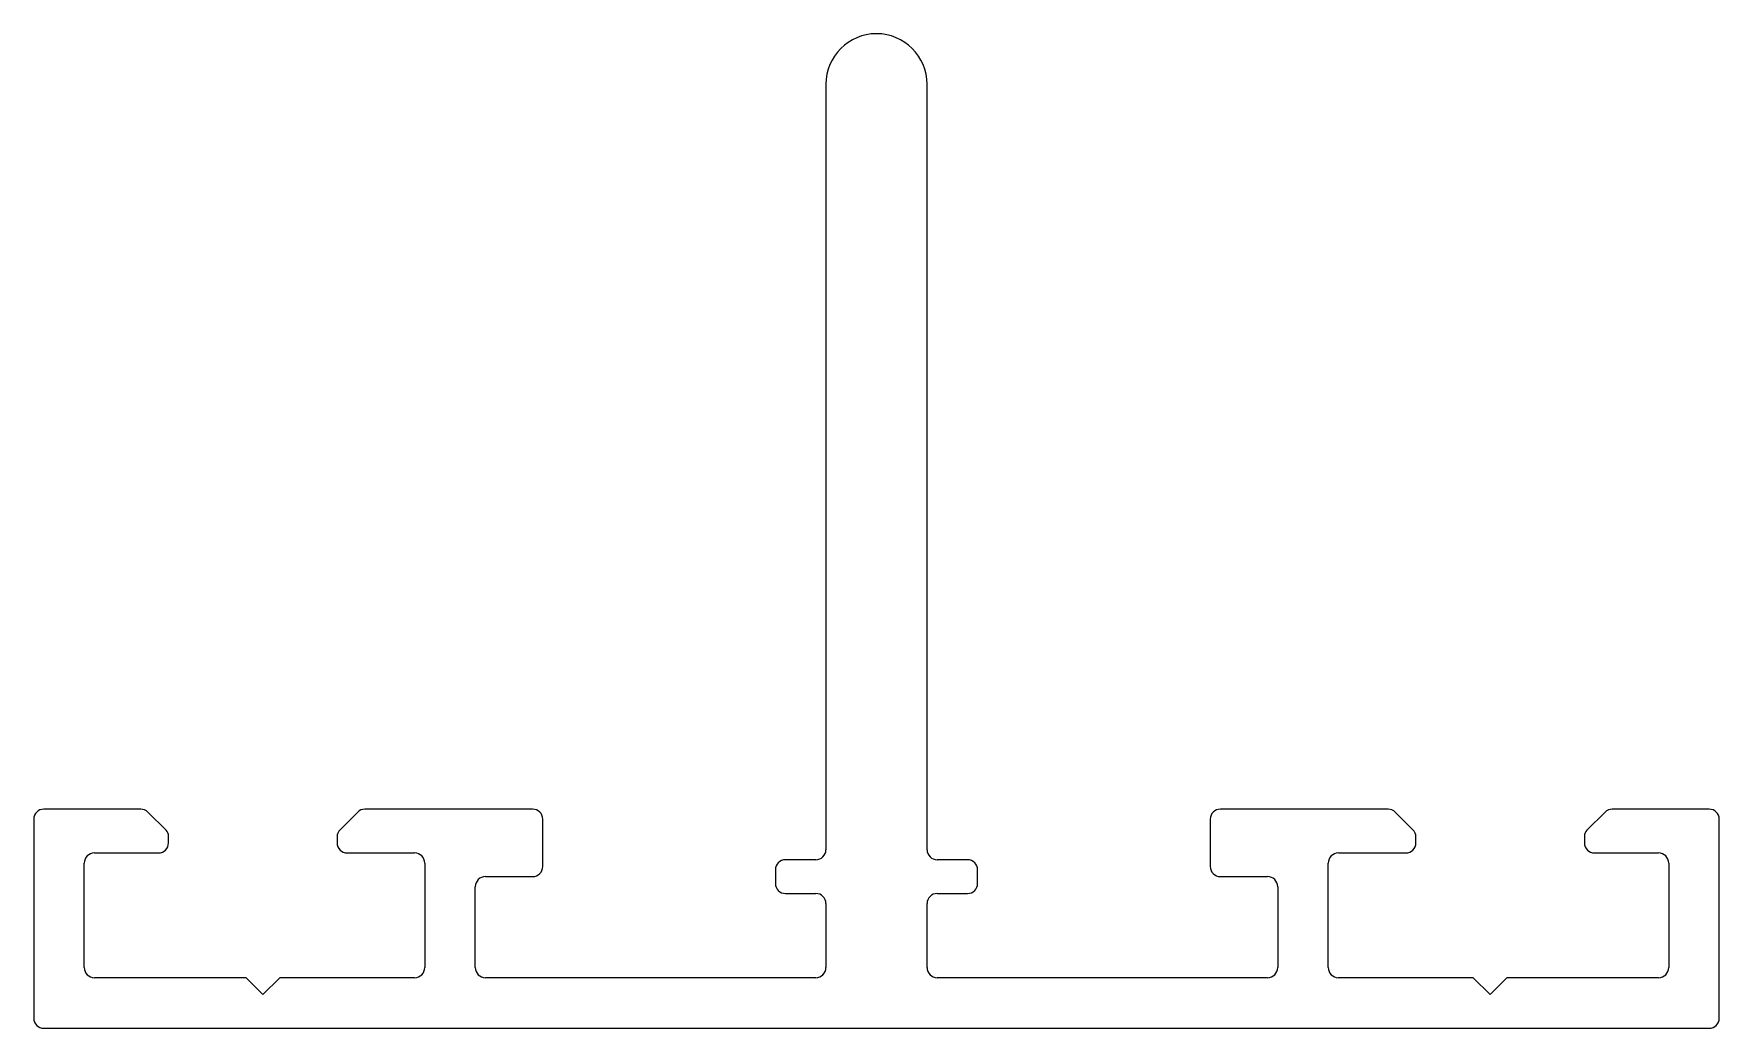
# Model space of a CAD drawing. Extents: x 849.9 to 899.9, y 455.4 to 484.9.
import ezdxf

# ---------------------------------------------------------------- set-up
doc = ezdxf.new("R2010")
doc.units = 0
doc.layers.get('0').update_dxf_attribs({"linetype": 'CONTINUOUS'})

msp = doc.modelspace()

# ---------------------------------------------------------------- linework, layer by layer
at = {"color": 0}
for p, q in [((873.369, 483.388), (873.369, 460.686)), ((876.369, 460.686), (876.369, 483.388)), ((849.869, 461.588), (849.869, 455.688)), ((853.044, 461.888), (850.169, 461.888)), ((853.795, 461.262), (853.256, 461.8)), ((859.48, 461.8), (858.956, 461.276)), ((864.669, 461.888), (859.692, 461.888)), ((864.969, 460.188), (864.969, 461.588)), ((884.769, 461.588), (884.769, 460.188)), ((890.045, 461.888), (885.069, 461.888)), ((890.781, 461.276), (890.257, 461.8)), ((896.481, 461.8), (895.942, 461.262)), ((899.569, 461.888), (896.693, 461.888)), ((899.869, 455.688), (899.869, 461.588)), ((853.868, 460.888), (853.868, 461.085)), ((858.868, 461.064), (858.868, 460.888)), ((890.869, 460.888), (890.869, 461.064)), ((895.869, 461.085), (895.869, 460.888)), ((851.668, 460.588), (853.568, 460.588)), ((859.168, 460.588), (861.169, 460.588)), ((888.569, 460.588), (890.569, 460.588)), ((896.169, 460.588), (898.069, 460.588)), ((851.368, 457.188), (851.368, 460.288)), ((861.469, 460.288), (861.469, 457.188)), ((871.869, 460.086), (871.869, 459.686)), ((873.069, 460.386), (872.169, 460.386)), ((877.569, 460.386), (876.669, 460.386)), ((877.869, 459.686), (877.869, 460.086)), ((888.269, 457.188), (888.269, 460.288)), ((898.369, 460.288), (898.369, 457.188)), ((862.969, 457.188), (862.969, 459.588)), ((863.269, 459.888), (864.669, 459.888)), ((885.069, 459.888), (886.469, 459.888)), ((886.769, 459.588), (886.769, 457.188)), ((872.169, 459.386), (873.069, 459.386)), ((873.369, 459.086), (873.369, 457.188)), ((876.369, 457.188), (876.369, 459.086)), ((876.669, 459.386), (877.569, 459.386)), ((856.168, 456.888), (851.668, 456.888)), ((856.668, 456.388), (856.168, 456.888)), ((857.168, 456.888), (856.668, 456.388)), ((861.169, 456.888), (857.168, 456.888)), ((873.069, 456.888), (863.269, 456.888)), ((886.469, 456.888), (876.669, 456.888)), ((892.569, 456.888), (888.569, 456.888)), ((893.069, 456.388), (892.569, 456.888)), ((893.569, 456.888), (893.069, 456.388)), ((898.069, 456.888), (893.569, 456.888)), ((850.169, 455.388), (899.569, 455.388))]:
    msp.add_line(p, q, dxfattribs=at)
for centre, radius, start, end in [((874.869, 483.388), 1.5, 0, 180), ((850.169, 461.588), 0.3, 90, 180), ((853.044, 461.588), 0.3, 45, 90), ((859.692, 461.588), 0.3, 90, 135), ((864.669, 461.588), 0.3, 0, 90), ((885.069, 461.588), 0.3, 90, 180), ((890.045, 461.588), 0.3, 45, 90), ((896.693, 461.588), 0.3, 90, 135), ((899.569, 461.588), 0.3, 0, 90), ((853.618, 461.085), 0.25, 360, 45), ((859.168, 461.064), 0.3, 135, 180), ((890.569, 461.064), 0.3, 0, 45), ((896.119, 461.085), 0.25, 135, 180), ((851.668, 460.288), 0.3, 90, 180), ((853.568, 460.888), 0.3, 270, 360), ((859.168, 460.888), 0.3, 180, 270), ((861.169, 460.288), 0.3, 0, 90), ((873.069, 460.686), 0.3, 270, 0), ((876.669, 460.686), 0.3, 180, 270), ((888.569, 460.288), 0.3, 90, 180), ((890.569, 460.888), 0.3, 270, 360), ((896.169, 460.888), 0.3, 180, 270), ((898.069, 460.288), 0.3, 360, 90), ((864.669, 460.188), 0.3, 270, 360), ((872.169, 460.086), 0.3, 90, 180), ((877.569, 460.086), 0.3, 360, 90), ((885.069, 460.188), 0.3, 180, 270), ((863.269, 459.588), 0.3, 90, 180), ((872.169, 459.686), 0.3, 180, 270), ((877.569, 459.686), 0.3, 270, 0), ((886.469, 459.588), 0.3, 360, 90), ((873.069, 459.086), 0.3, 0, 90), ((876.669, 459.086), 0.3, 90, 180), ((851.668, 457.188), 0.3, 180, 270), ((861.169, 457.188), 0.3, 270, 360), ((863.269, 457.188), 0.3, 180, 270), ((873.069, 457.188), 0.3, 270, 0), ((876.669, 457.188), 0.3, 180, 270), ((886.469, 457.188), 0.3, 270, 0), ((888.569, 457.188), 0.3, 180, 270), ((898.069, 457.188), 0.3, 270, 0), ((850.169, 455.688), 0.3, 180, 270), ((899.569, 455.688), 0.3, 270, 0)]:
    msp.add_arc(centre, radius, start, end, dxfattribs=at)

doc.saveas('drawing.dxf')
